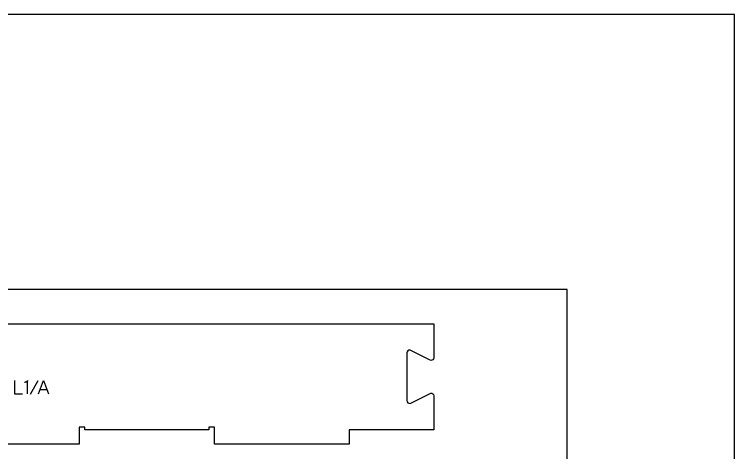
# Model space of a CAD drawing. Extents: x 0 to 4485, y 0 to 8771.
# Drawn here: x 1584 to 3183, y 4621 to 5593 of the extents above; entities that cross this region are included whole.
import ezdxf

# ---------------------------------------------------------------- set-up
doc = ezdxf.new("R2010")
doc.units = 0
for name, color, linetype in [('0_SHEET_SPRUCEPLY_2440X122', 1, 'CONTINUOUS'), ('1_ANYTOOL_1MMDEEP_LABELS_S', 2, 'CONTINUOUS'), ('4_ANYTOOL_CUTTHROUGH_OUTSI', 5, 'CONTINUOUS'), ('DONOTCUT', 7, 'CONTINUOUS')]:
    doc.layers.add(name, color=color, linetype=linetype)

msp = doc.modelspace()

# ---------------------------------------------------------------- linework, layer by layer
at = {"layer": '0_SHEET_SPRUCEPLY_2440X122'}
msp.add_lwpolyline([(371.7, 4982.6), (371.7, 3762.6), (2811.7, 3762.6), (2811.7, 4982.6)], close=True, dxfattribs=at)
at = {"layer": '1_ANYTOOL_1MMDEEP_LABELS_S', "color": 2}
for points in [[(1584.6, 4780.7), (1584.6, 4750.7), (1601.7, 4750.7)], [(1613.4, 4750.7), (1613.4, 4780.8), (1613.4, 4780.6), (1613.4, 4780.5), (1613.3, 4780.3), (1613.3, 4780.2), (1613.3, 4780), (1613.2, 4779.9), (1613.2, 4779.8), (1613.1, 4779.6), (1613.1, 4779.5), (1613, 4779.4), (1613, 4779.3), (1613, 4779.3), (1612.9, 4779.2), (1612.9, 4779.1), (1612.9, 4779.1), (1612.8, 4779), (1612.8, 4779), (1612.8, 4778.9), (1612.7, 4778.8), (1612.7, 4778.8), (1612.6, 4778.7), (1612.6, 4778.7), (1612.6, 4778.6), (1612.5, 4778.6), (1612.5, 4778.5), (1612.4, 4778.5), (1612.4, 4778.4), (1612.3, 4778.4), (1612.3, 4778.3), (1612.2, 4778.3), (1612.2, 4778.2), (1612.1, 4778.2), (1612, 4778.1), (1611.9, 4778), (1611.8, 4777.9), (1611.7, 4777.8), (1611.6, 4777.8), (1611.5, 4777.7), (1611.3, 4777.6), (1611.2, 4777.5), (1611.1, 4777.5), (1610.9, 4777.4), (1610.8, 4777.4), (1610.5, 4777.2), (1610.2, 4777.1), (1609.9, 4777), (1609.6, 4776.9), (1609.4, 4776.8), (1609.1, 4776.8), (1608.8, 4776.7), (1608.5, 4776.6), (1608.3, 4776.6), (1608, 4776.5), (1607.7, 4776.5), (1607.5, 4776.4), (1607.2, 4776.4), (1606.9, 4776.4), (1606.7, 4776.4), (1606.4, 4776.4)], [(1636.1, 4780.2), (1618.9, 4749.5)], [(1637.8, 4750.7), (1648.7, 4780.7), (1659.8, 4750.7)], [(1641.3, 4760.3), (1656.2, 4760.3)]]:
    msp.add_lwpolyline(points, dxfattribs=at)
at = {"layer": '4_ANYTOOL_CUTTHROUGH_OUTSI', "color": 5}
msp.add_lwpolyline([(828.1, 4906.7), (1728.1, 4906.7), (2028.1, 4906.7), (2515.3, 4906.7), (2515.3, 4831), (2515.3, 4831, -0.461531), (2508.7, 4825.3), (2462.7, 4848), (2462.7, 4848), (2462.6, 4848), (2462.6, 4848, 0.220464), (2457.6, 4846.6, 0.220464), (2455.3, 4841.9), (2455.3, 4736, 0.220464), (2457.6, 4731.3, 0.220464), (2462.6, 4729.9), (2462.7, 4729.9), (2462.7, 4729.9), (2508.7, 4752.5), (2508.7, 4752.5, -0.461531), (2515.3, 4746.9), (2515.3, 4671.2), (2328.1, 4671.2), (2327.8, 4671.2), (2327.8, 4670.9), (2327.8, 4639.2), (2028.3, 4639.2), (2028.3, 4677.2), (2015.8, 4677.2), (2015.8, 4671.2), (1740.3, 4671.2), (1740.3, 4677.2), (1727.8, 4677.2), (1727.8, 4639.2), (1428.3, 4639.2)], format="xyb", dxfattribs=at)
at = {"layer": 'DONOTCUT'}
msp.add_lwpolyline([(0, 0), (3183.4, 0), (3183.4, 5593.4), (0, 5593.4)], close=True, dxfattribs=at)

doc.saveas('drawing.dxf')
